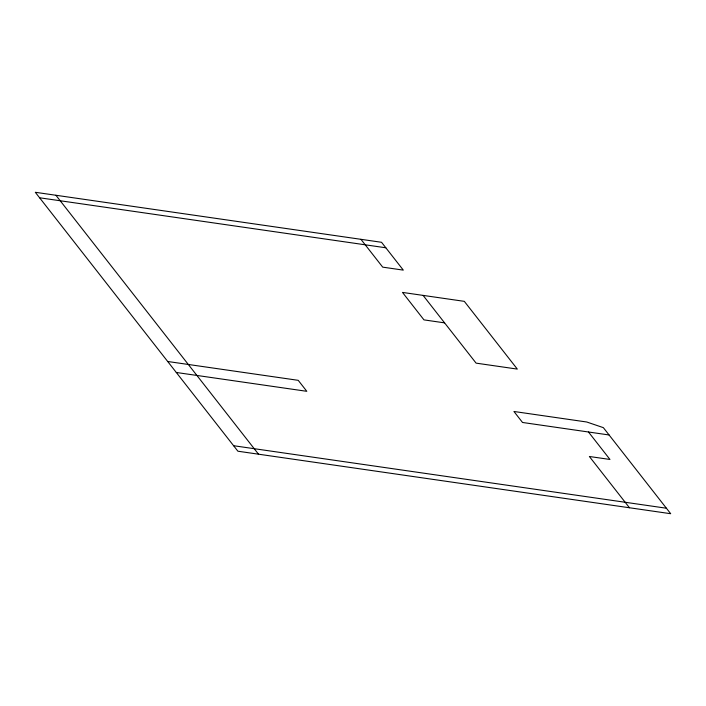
<?xml version="1.0" encoding="UTF-8"?>
<svg xmlns="http://www.w3.org/2000/svg" width="706" height="706" viewBox="0 0 706 706"><rect width="100%" height="100%" fill="white"/><g stroke="black" fill="none" stroke-linecap="round" stroke-linejoin="round"><path stroke-width="1.06" d="M39.598 197.777L385.838 247.78M444.586 322.863L423.971 319.88L402.482 292.416L464.31 301.347L517.322 369.097L476.1 363.14L423.088 295.39M167.693 361.49L298.223 380.331L306.819 391.318L176.288 372.468M609.084 434.975L522.528 422.47L513.933 411.483L586.748 422.003L603.356 427.651L670.7 513.712L237.904 451.213L35.3 192.288L381.54 242.29L403.311 270.124L382.705 267.142L360.925 239.316M233.607 445.715L666.402 508.223M588.477 431.993L609.975 459.465L589.36 456.491L629.478 507.764M55.906 195.262L258.511 454.187"/></g></svg>
